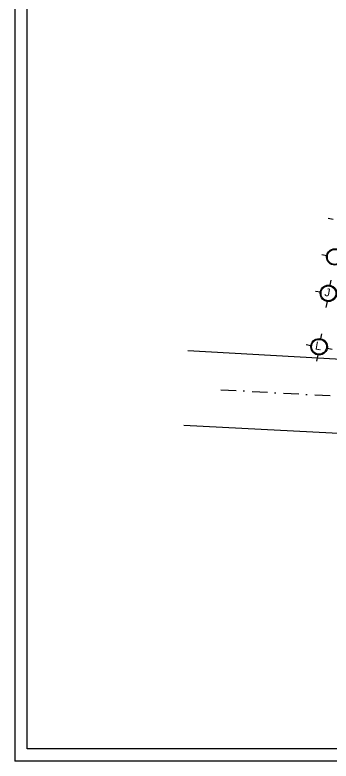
# Model space of a CAD drawing. Header units: millimetres. Extents: x 99 to 472, y 49 to 338.
# Drawn here: x 99.4 to 150.7, y 48.9 to 170.1 of the extents above; entities that cross this region are included whole.
import ezdxf

# ---------------------------------------------------------------- set-up
doc = ezdxf.new("R2010")
doc.units = ezdxf.units.MM
doc.linetypes.add('DASHDOT', pattern=[1, 0.5, -0.25, 0, -0.25])
for name, color, linetype in [('AUX2', 6, 'Continuous'), ('EJES', 1, 'DASHDOT'), ('est', 2, 'Continuous'), ('SOLAPA', 1, 'Continuous'), ('T', 7, 'Continuous')]:
    doc.layers.add(name, color=color, linetype=linetype)
doc.styles.add('GRUESA', font='swissk.ttf')

msp = doc.modelspace()

# ---------------------------------------------------------------- linework, layer by layer
msp.add_line((99.3844, 337.81671), (99.3844, 48.9142))
at = {"color": 2, "linetype": 'Continuous', "ltscale": 0.3}
for p, q in [((150.24411, 137.08945), (151.04861, 136.94884)), ((149.21105, 131.17906), (150.01554, 131.03844)), ((150.66983, 127.01903), (150.52922, 126.21453)), ((148.17798, 125.26866), (148.98247, 125.12805)), ((150.06896, 123.5813), (149.89598, 122.59167)), ((149.15068, 118.32766), (149.01007, 117.52316)), ((146.65883, 116.57729), (147.46333, 116.43668)), ((150.09655, 115.97642), (150.90105, 115.83581)), ((148.54981, 114.88994), (148.37684, 113.9003))]:
    msp.add_line(p, q, dxfattribs=at)
at = {"layer": 'AUX2'}
for points in [[(127.48298, 115.60283), (159.1302, 113.80358), (179.85999, 232.35183)], [(126.79307, 103.46802), (157.19432, 101.93215), (155.32198, 91.38825)]]:
    msp.add_lwpolyline(points, dxfattribs=at)
at = {"layer": 'EJES', "color": 4, "ltscale": 5}
msp.add_line((132.81961, 109.2304), (168.20812, 107.33053), dxfattribs=at)
at = {"layer": 'est', "color": 1}
for centre in [(151.33215, 130.80831), (150.29909, 124.89792), (148.77994, 116.20655)]:
    msp.add_circle(centre, 1.33657, dxfattribs=at)
at = {"layer": 'est', "color": 9}
for centre in [(151.33215, 130.80831), (150.29909, 124.89792), (148.77994, 116.20655)]:
    msp.add_circle(centre, 1.2082, dxfattribs=at)
at = {"layer": 'SOLAPA', "color": 7}
msp.add_line((471.88764, 48.9142), (99.3844, 48.9142), dxfattribs=at)
at = {"layer": 'T', "color": 5}
msp.add_lwpolyline([(101.3844, 335.81671), (467.76977, 335.81671), (467.76977, 50.9142), (101.3844, 50.9142)], close=True, dxfattribs=at)

# ---------------------------------------------------------------- texts
at = {"layer": 'est', "color": 7, "style": 'GRUESA'}
for s, p in [('J', (149.57852, 124.49279)), ('L', (148.05938, 115.80142))]:
    msp.add_text(s, height=1.3, rotation=350.0855419, dxfattribs=at).set_placement(p)

doc.saveas('drawing.dxf')
